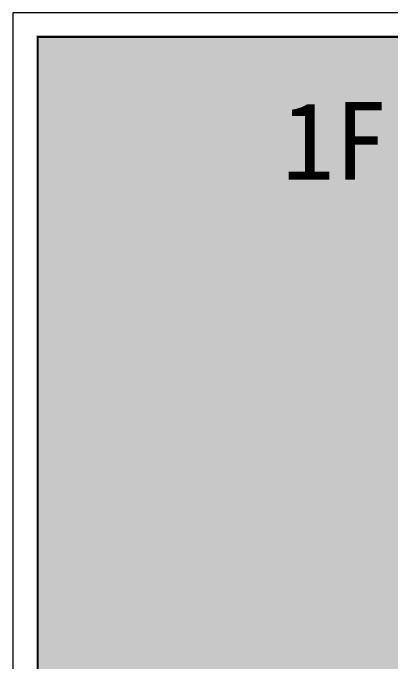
# Model space of a CAD drawing. Header units: millimetres. Extents: x -63086 to 144078, y -129912 to 13382.
# Drawn here: x 11629 to 16576, y -19046 to -10550 of the extents above; entities that cross this region are included whole.
import ezdxf

# ---------------------------------------------------------------- set-up
doc = ezdxf.new("R2010")
doc.units = ezdxf.units.MM
doc.layers.get('0').update_dxf_attribs({"lineweight": 0})
doc.layers.add('01用紙枠', color=7, linetype='Continuous', lineweight=5)
doc.layers.add('展開建具用', color=250, linetype='Continuous', lineweight=9)
doc.layers.add('文字', color=7, linetype='Continuous')
doc.styles.add('小岩', font='MS Mincho.ttf', dxfattribs={"height": 150})

msp = doc.modelspace()

# ---------------------------------------------------------------- hatches: boundary and pattern name
at = {"ltscale": 10, "true_color": 0xfeeab9, "transparency": 33554480}
h = msp.add_hatch(color=254, dxfattribs=at)
h.dxf.hatch_style = 1
h.paths.add_polyline_path([(34635.0707, -10862.683), (11953.3987, -10862.683), (11953.3987, -26735.199), (34635.0707, -26735.199)])

# ---------------------------------------------------------------- linework, layer by layer
at = {"layer": '01用紙枠'}
msp.add_lwpolyline([(11629.2572, -10550.1355), (11629.2572, -27047.7465), (34959.2122, -27047.7465), (34959.2122, -10550.1355)], close=True, dxfattribs=at)
msp.add_lwpolyline([(11629.2572, -10550.1355), (11629.2572, -27047.7465), (34959.2122, -27047.7465), (34959.2122, -10550.1355)], close=True, dxfattribs=at)
at = {"layer": '01用紙枠', "const_width": 27.7738}
msp.add_lwpolyline([(11953.3987, -26735.199), (34635.0707, -26735.199), (34635.0707, -10862.683), (11953.3987, -10862.683)], close=True, dxfattribs=at)
msp.add_lwpolyline([(11953.3987, -26735.199), (34635.0707, -26735.199), (34635.0707, -10862.683), (11953.3987, -10862.683)], close=True, dxfattribs=at)
msp.add_lwpolyline([(11953.3987, -26735.199), (34635.0707, -26735.199), (34635.0707, -10862.683), (11953.3987, -10862.683)], close=True, dxfattribs=at)
at = {"layer": '01用紙枠', "lineweight": 5, "const_width": 27.7738}
msp.add_lwpolyline([(11953.3987, -26735.199), (34635.0707, -26735.199), (34635.0707, -10862.683), (11953.3987, -10862.683)], close=True, dxfattribs=at)
msp.add_lwpolyline([(11953.3987, -26735.199), (34635.0707, -26735.199), (34635.0707, -10862.683), (11953.3987, -10862.683)], close=True, dxfattribs=at)
at = {"layer": '展開建具用', "ltscale": 10}
msp.add_lwpolyline([(11953.3987, -10862.683), (34635.0707, -10862.683), (34635.0707, -26735.199), (11953.3987, -26735.199)], close=True, dxfattribs=at)

# ---------------------------------------------------------------- texts
at = {"layer": '文字', "ltscale": 10, "insert": (15156.2941, -11717.3153), "char_height": 1016.51995, "attachment_point": 1, "style": '小岩'}
msp.add_mtext_dynamic_manual_height_columns('1F', width=12486.983896, gutter_width=5082.5998, heights=[0], dxfattribs=at)

doc.saveas('drawing.dxf')
